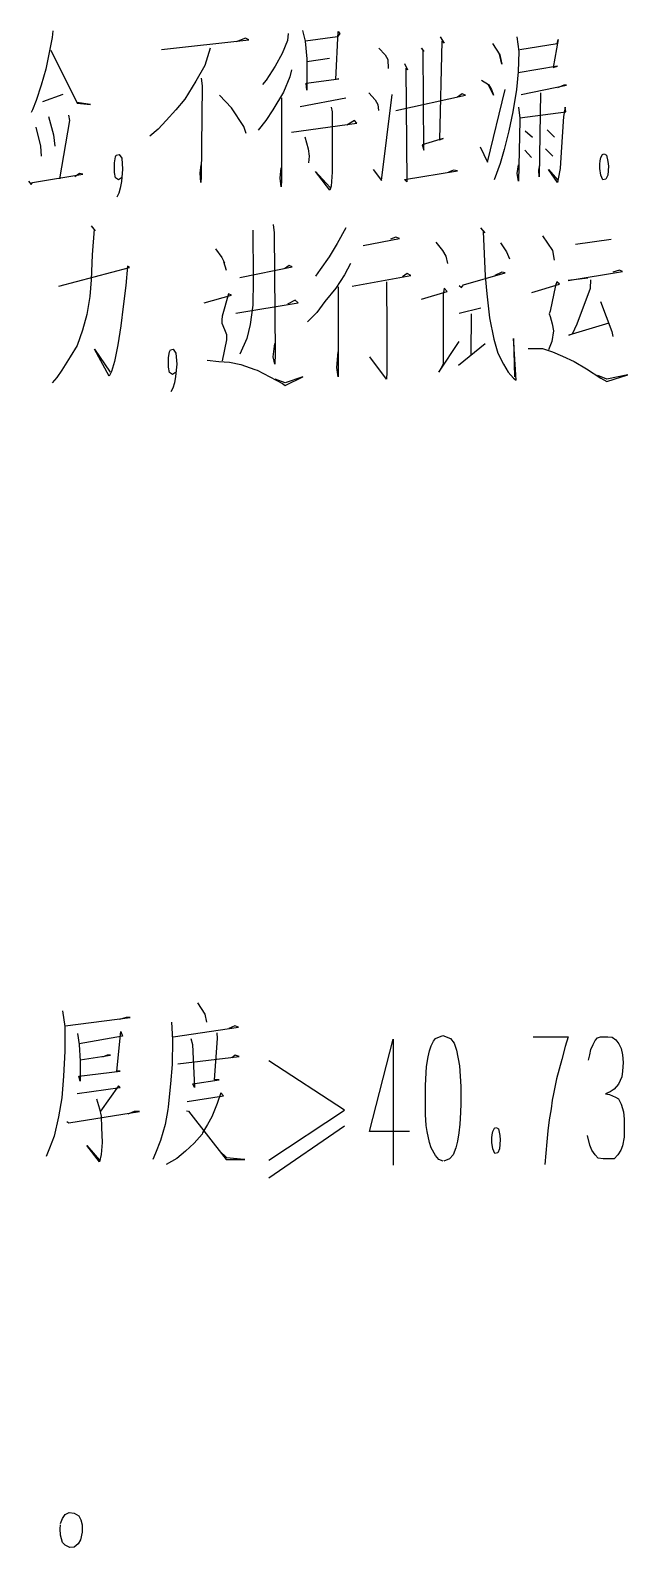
# Model space of a CAD drawing. Extents: x 0 to 8410, y 0 to 11890.
# Drawn here: x 7584.9 to 7769.1, y 9888.8 to 10356.2 of the extents above; entities that cross this region are included whole.
import ezdxf

# ---------------------------------------------------------------- set-up
doc = ezdxf.new("R2010")
doc.units = 0
doc.header["$MEASUREMENT"] = 0
doc.layers.add('6', color=7, linetype='Continuous')
doc.layers.add('8', color=7, linetype='Continuous')

# ---------------------------------------------------------------- blocks, each defined once
blk = doc.blocks.new('BLKENT759')
at = {"layer": '8', "color": 2, "linetype": 'Continuous'}
for p, q in [((7591.66, 10354), (7589.7, 10344.2)), ((7591.79, 10356), (7591.66, 10354)), ((7625.32, 10350.3), (7652.25, 10353.3)), ((7651.2, 10353.8), (7648.33, 10352.7)), ((7652.25, 10353.3), (7651.2, 10353.8)), ((7664.41, 10355.2), (7664.14, 10353.1)), ((7668.85, 10356.2), (7669.64, 10352.9)), ((7679.57, 10354.2), (7669.77, 10352.9)), ((7679.05, 10341.1), (7679.83, 10355.8)), ((7680.35, 10355.2), (7679.57, 10354.2)), ((7679.83, 10355.8), (7680.35, 10355.2)), ((7711.2, 10354.2), (7712.51, 10352.3)), ((7734.86, 10354.2), (7735.52, 10349.7)), ((7747.67, 10353.4), (7746.1, 10344.8)), ((7747.28, 10352.1), (7747.67, 10353.4)), ((7591.27, 10350.1), (7599.37, 10333.8)), ((7640.35, 10350.7), (7638.65, 10345.4)), ((7662.58, 10349.1), (7660.35, 10345.2)), ((7664.14, 10353.1), (7662.58, 10349.1)), ((7669.64, 10352.9), (7670.16, 10347.4)), ((7692.38, 10350.7), (7694.34, 10348.7)), ((7694.34, 10348.7), (7695.13, 10347.2)), ((7705.97, 10350.1), (7705.45, 10350.7)), ((7705.45, 10350.7), (7706.24, 10349.7)), ((7706.24, 10319.3), (7705.97, 10350.1)), ((7711.73, 10352.9), (7711.07, 10322.5)), ((7712.51, 10352.3), (7711.73, 10352.9)), ((7727.41, 10352.1), (7729.63, 10348.7)), ((7730.29, 10345.8), (7729.5, 10348.9)), ((7729.63, 10348.7), (7730.29, 10345.8)), ((7735.52, 10349.7), (7735.26, 10343.4)), ((7735.78, 10350.3), (7747.28, 10352.1)), ((7589.7, 10344.2), (7588.26, 10339.3)), ((7638.65, 10345.4), (7635.91, 10340.5)), ((7660.35, 10345.2), (7657.61, 10340.9)), ((7665.45, 10344), (7664.93, 10341.9)), ((7670.16, 10346.6), (7677.09, 10347.6)), ((7670.16, 10347.4), (7670.16, 10342.3)), ((7695.13, 10347.2), (7695.26, 10344.4)), ((7700.22, 10346), (7701.14, 10344)), ((7701.14, 10344), (7700.62, 10344.6)), ((7700.62, 10344.6), (7701.01, 10309.5)), ((7747.41, 10345.2), (7735.26, 10343.1)), ((7746.1, 10344.8), (7747.41, 10345.2)), ((7588.26, 10339.3), (7586.69, 10334.6)), ((7635.91, 10340.5), (7632.51, 10335)), ((7637.61, 10341.5), (7637.87, 10339.1)), ((7657.61, 10340.9), (7656.43, 10339.5)), ((7664.93, 10341.9), (7662.97, 10337.2)), ((7669.9, 10339.9), (7679.96, 10341.3)), ((7670.16, 10337.8), (7669.9, 10339.9)), ((7670.16, 10342.3), (7670.16, 10339.3)), ((7670.16, 10339.3), (7670.16, 10337.8)), ((7679.96, 10341.3), (7679.05, 10341.1)), ((7724.01, 10340.9), (7726.1, 10339.5)), ((7726.1, 10339.5), (7727.02, 10338)), ((7727.67, 10336.2), (7726.1, 10339.3)), ((7735.26, 10343.4), (7734.73, 10338)), ((7736.17, 10336.4), (7750.16, 10339.3)), ((7749.37, 10339.3), (7747.41, 10338.5)), ((7750.16, 10339.3), (7749.37, 10339.3)), ((7586.69, 10334.6), (7585.52, 10331.7)), ((7594.93, 10336.4), (7588.65, 10334.2)), ((7632.51, 10335), (7629.77, 10331.7)), ((7637.87, 10339.1), (7637.61, 10311.1)), ((7646.89, 10332.3), (7643.23, 10336.2)), ((7662.97, 10337.2), (7659.7, 10331.7)), ((7662.31, 10335.4), (7662.31, 10310.1)), ((7668.07, 10332.7), (7682.18, 10335.4)), ((7689.24, 10337), (7691.2, 10334.8)), ((7691.2, 10334.8), (7691.99, 10333.4)), ((7693.16, 10309.9), (7696.43, 10336.4)), ((7697.61, 10331.5), (7719.05, 10336.2)), ((7718, 10336.6), (7716.56, 10335.6)), ((7719.05, 10336.2), (7718, 10336.6)), ((7725.84, 10315.6), (7731.33, 10338)), ((7727.02, 10338), (7727.67, 10336.2)), ((7734.73, 10338), (7733.69, 10331.1)), ((7742.18, 10337), (7741.79, 10311.1)), ((7585.52, 10331.7), (7585.13, 10330.9)), ((7596.63, 10330.1), (7597.02, 10328.4)), ((7603.43, 10333.4), (7599.24, 10334)), ((7599.37, 10333.8), (7603.43, 10333.4)), ((7629.77, 10331.7), (7626.76, 10328.4)), ((7650.68, 10326.6), (7646.89, 10332.3)), ((7659.7, 10331.7), (7657.48, 10328.4)), ((7677.61, 10332.5), (7678, 10331.1)), ((7678, 10331.1), (7678, 10319.7)), ((7691.99, 10333.4), (7692.25, 10331.5)), ((7733.69, 10331.1), (7732.38, 10325.2)), ((7735.39, 10332.5), (7735.78, 10329.1)), ((7735.78, 10329.3), (7750.03, 10331.1)), ((7749.77, 10332.5), (7749.24, 10329.7)), ((7750.03, 10331.1), (7749.77, 10332.5)), ((7586.56, 10326.4), (7588, 10320.5)), ((7590.48, 10329.7), (7592.05, 10324)), ((7597.02, 10328.4), (7593.88, 10310.5)), ((7624.28, 10325.8), (7621.79, 10323.6)), ((7626.76, 10328.4), (7624.28, 10325.8)), ((7651.46, 10324.4), (7650.68, 10326.6)), ((7657.48, 10328.4), (7655.13, 10325.4)), ((7665.45, 10324.8), (7685.58, 10327.6)), ((7684.8, 10328.4), (7682.45, 10327)), ((7685.58, 10327.6), (7684.8, 10328.4)), ((7732.38, 10325.2), (7730.94, 10319.5)), ((7735.78, 10328.4), (7735.39, 10309.7)), ((7735.78, 10329.1), (7735.78, 10328.4)), ((7737.48, 10325.2), (7739.7, 10323.3)), ((7744.27, 10325.6), (7746.5, 10323.3)), ((7749.24, 10329.7), (7748.59, 10318.7)), ((7588, 10320.5), (7588.26, 10317.4)), ((7592.05, 10324), (7592.45, 10320.5)), ((7669.5, 10323.4), (7670.55, 10319.7)), ((7712.12, 10322.9), (7705.71, 10320.9)), ((7705.71, 10320.9), (7706.24, 10319.3)), ((7711.07, 10322.5), (7712.12, 10322.9)), ((7610.81, 10315.4), (7611.14, 10317.2)), ((7611.14, 10317.2), (7611.4, 10317.8)), ((7611.4, 10317.8), (7612.31, 10318)), ((7612.31, 10318), (7613.1, 10316.8)), ((7613.1, 10316.8), (7613.36, 10313.4)), ((7670.55, 10319.7), (7670.81, 10317.4)), ((7670.81, 10317.4), (7670.68, 10315.4)), ((7678, 10319.7), (7678, 10312.5)), ((7723.62, 10320.3), (7725.84, 10315.6)), ((7730.94, 10319.5), (7729.77, 10315.2)), ((7737.35, 10319.3), (7739.44, 10317)), ((7743.75, 10319.7), (7745.97, 10317.4)), ((7748.59, 10318.7), (7748.2, 10313.6)), ((7760.48, 10315), (7760.61, 10316)), ((7760.61, 10316), (7760.81, 10317)), ((7760.81, 10317), (7761.33, 10318)), ((7761.33, 10318), (7761.66, 10318.2)), ((7761.79, 10318.2), (7762.51, 10317.8)), ((7762.51, 10317.8), (7762.97, 10315.8)), ((7762.97, 10315.8), (7763.1, 10314.4)), ((7585.52, 10309.3), (7601.07, 10311.9)), ((7600.03, 10312.1), (7598.59, 10311.1)), ((7601.07, 10311.9), (7600.03, 10312.1)), ((7610.81, 10312.4), (7610.81, 10315.4)), ((7611.14, 10310.8), (7610.81, 10312.4)), ((7613.36, 10313.4), (7613.03, 10309.6)), ((7637.22, 10312.3), (7637.61, 10314.8)), ((7637.48, 10309.3), (7637.22, 10312.3)), ((7637.61, 10311.1), (7637.48, 10309.3)), ((7661.92, 10310.7), (7662.18, 10313.8)), ((7677.22, 10307), (7672.77, 10312.7)), ((7672.77, 10312.7), (7677.35, 10307.8)), ((7678, 10312.5), (7677.61, 10308.2)), ((7690.55, 10313.3), (7693.16, 10309.9)), ((7700.22, 10310.3), (7716.56, 10312.9)), ((7715.39, 10313.1), (7713.82, 10312.5)), ((7716.56, 10312.9), (7715.39, 10313.1)), ((7729.77, 10315.2), (7727.94, 10310.1)), ((7734.99, 10312.1), (7735.39, 10314.8)), ((7735.39, 10309.7), (7734.99, 10312.1)), ((7741.66, 10313.1), (7741.92, 10314.8)), ((7741.79, 10311.1), (7741.66, 10313.1)), ((7747.41, 10309.3), (7744.67, 10313.3)), ((7744.67, 10313.3), (7747.41, 10310.1)), ((7748.2, 10313.6), (7747.67, 10310.5)), ((7760.48, 10313.6), (7760.48, 10315)), ((7760.81, 10311.6), (7760.48, 10313.6)), ((7761.4, 10310.2), (7760.81, 10311.6)), ((7762.9, 10311.6), (7762.31, 10310.4)), ((7763.1, 10314.4), (7762.9, 10311.6)), ((7584.34, 10309.7), (7585.13, 10308.7)), ((7585.13, 10308.7), (7585.52, 10309.3)), ((7612.05, 10310.2), (7611.14, 10310.8)), ((7613.03, 10310.8), (7612.05, 10310.2)), ((7612.64, 10307.6), (7612.18, 10306)), ((7613.03, 10309.6), (7612.64, 10307.6)), ((7662.18, 10308), (7661.92, 10310.7)), ((7662.31, 10310.1), (7662.18, 10308)), ((7677.61, 10308.2), (7677.22, 10307)), ((7701.01, 10309.5), (7700.22, 10310.3)), ((7747.67, 10310.5), (7747.41, 10309.3)), ((7762.31, 10310.4), (7761.4, 10310.2)), ((7612.18, 10306), (7611.6, 10304.8)), ((7603.62, 10296), (7604.93, 10294.4)), ((7604.54, 10295), (7604.01, 10287)), ((7604.93, 10294.4), (7604.54, 10295)), ((7653.49, 10294.6), (7653.62, 10280.1)), ((7659.77, 10296.4), (7660.03, 10293.8)), ((7660.03, 10293.8), (7660.42, 10256.6)), ((7682.12, 10295.4), (7679.5, 10290.5)), ((7697.54, 10292.5), (7695.97, 10291.9)), ((7698.72, 10292.1), (7697.54, 10292.5)), ((7723.69, 10295.4), (7724.99, 10293.8)), ((7724.99, 10293.8), (7724.47, 10294.2)), ((7724.47, 10294.2), (7725.12, 10280.5)), ((7742.77, 10292.9), (7745.91, 10288.4)), ((7641.99, 10288.9), (7643.95, 10286.2)), ((7679.5, 10290.5), (7677.02, 10286.4)), ((7687.48, 10289.9), (7698.72, 10292.1)), ((7709.96, 10290.9), (7711.92, 10288.4)), ((7711.92, 10288.4), (7712.97, 10286.6)), ((7729.83, 10290.7), (7731.66, 10288)), ((7731.66, 10288), (7732.58, 10285.8)), ((7745.91, 10288.4), (7746.43, 10285.4)), ((7752.97, 10290.3), (7763.95, 10291.9)), ((7593.69, 10277.4), (7615.52, 10283.1)), ((7604.01, 10287), (7603.62, 10279.3)), ((7614.86, 10283.6), (7614.34, 10277.6)), ((7615.52, 10283.1), (7614.86, 10283.6)), ((7643.95, 10286.2), (7644.73, 10284.6)), ((7644.47, 10285), (7645.26, 10282.3)), ((7649.44, 10280.1), (7665.65, 10283.4)), ((7649.44, 10280.1), (7665.65, 10283.4)), ((7664.73, 10283.8), (7663.29, 10282.7)), ((7664.73, 10283.8), (7663.29, 10282.7)), ((7665.65, 10283.4), (7664.73, 10283.8)), ((7665.65, 10283.4), (7664.73, 10283.8)), ((7677.02, 10286.4), (7674.27, 10282.5)), ((7683.56, 10284.4), (7681.73, 10280.9)), ((7712.97, 10286.6), (7713.49, 10284.4)), ((7603.62, 10279.3), (7603.23, 10274.2)), ((7653.62, 10279.1), (7653.49, 10271.5)), ((7653.62, 10280.1), (7653.62, 10279.1)), ((7674.27, 10282.5), (7672.84, 10280.5)), ((7681.73, 10280.9), (7679.11, 10276.8)), ((7684.08, 10277.4), (7702.25, 10280.7)), ((7694.67, 10278.7), (7694.8, 10263.6)), ((7701.07, 10281.3), (7699.63, 10280.3)), ((7702.25, 10280.7), (7701.07, 10281.3)), ((7718.46, 10277.8), (7731.27, 10281.5)), ((7725.12, 10280.5), (7725.65, 10275)), ((7730.22, 10281.7), (7728.13, 10280.7)), ((7731.27, 10281.5), (7730.22, 10281.7)), ((7747.22, 10278.7), (7746.82, 10277.6)), ((7748, 10278), (7747.22, 10278.7)), ((7750.75, 10279.1), (7767.48, 10281.9)), ((7756.76, 10279.9), (7750.75, 10279.1)), ((7757.54, 10276.8), (7757.67, 10279.3)), ((7766.56, 10282.3), (7764.47, 10281.7)), ((7767.48, 10281.9), (7766.56, 10282.3)), ((7603.23, 10274.2), (7602.31, 10268.7)), ((7614.34, 10277.6), (7613.56, 10271.1)), ((7638.46, 10272.3), (7646.95, 10274.6)), ((7646.04, 10275), (7644.08, 10268.2)), ((7646.95, 10274.6), (7646.04, 10275)), ((7679.11, 10276.8), (7675.71, 10272.7)), ((7679.77, 10277.2), (7679.77, 10249.5)), ((7705.52, 10273.4), (7713.36, 10275.8)), ((7712.44, 10276.8), (7712.18, 10274.8)), ((7712.18, 10274.8), (7712.18, 10253.4)), ((7713.36, 10275.8), (7712.44, 10276.8)), ((7717.15, 10277.6), (7717.8, 10277)), ((7717.8, 10277), (7718.46, 10277.8)), ((7725.65, 10275), (7726.43, 10267.6)), ((7739.5, 10275.4), (7748, 10278)), ((7746.82, 10277.6), (7745.12, 10269.7)), ((7753.49, 10265.8), (7757.54, 10276.8)), ((7613.56, 10271.1), (7612.77, 10265.2)), ((7648.26, 10269.1), (7667.48, 10272.3)), ((7648.26, 10269.1), (7667.48, 10272.3)), ((7653.49, 10271.5), (7652.71, 10265.6)), ((7666.56, 10273.1), (7664.21, 10271.9)), ((7667.48, 10272.3), (7666.56, 10273.1)), ((7667.48, 10272.3), (7666.56, 10273.1)), ((7673.23, 10269.3), (7670.35, 10266.4)), ((7675.71, 10272.7), (7673.23, 10269.3)), ((7717.15, 10269.1), (7723.82, 10270.7)), ((7745.12, 10269.7), (7744.86, 10268.9)), ((7760.68, 10272.7), (7764.21, 10263.4)), ((7602.31, 10268.7), (7601.01, 10263.8)), ((7612.77, 10265.2), (7611.86, 10259.3)), ((7644.08, 10268.2), (7643.95, 10267)), ((7643.95, 10267), (7643.95, 10266)), ((7643.95, 10266), (7644.73, 10264)), ((7652.71, 10265.6), (7651.66, 10261.3)), ((7720.81, 10268.9), (7720.68, 10256.2)), ((7726.43, 10267.6), (7727.74, 10261.1)), ((7744.86, 10268.9), (7745.12, 10268)), ((7745.12, 10268), (7745.78, 10265.8)), ((7745.78, 10265.8), (7746.17, 10263.6)), ((7763.29, 10266), (7750.88, 10262.3)), ((7752.05, 10262.7), (7753.49, 10265.8)), ((7601.01, 10263.8), (7599.31, 10259.1)), ((7645.39, 10260.9), (7644.08, 10254.4)), ((7644.73, 10264), (7645.39, 10262.5)), ((7645.39, 10262.5), (7645.39, 10260.9)), ((7651.66, 10261.3), (7649.44, 10256.4)), ((7659.77, 10255.6), (7660.29, 10259.7)), ((7694.8, 10263.6), (7694.8, 10250.9)), ((7710.88, 10250.9), (7717.15, 10260.3)), ((7716.89, 10253.1), (7725.12, 10259.7)), ((7727.74, 10261.1), (7729.05, 10256.8)), ((7734.67, 10248.4), (7733.88, 10261.3)), ((7733.88, 10261.3), (7734.14, 10249.5)), ((7745.65, 10260.3), (7744.6, 10257.8)), ((7746.17, 10263.6), (7745.65, 10260.3)), ((7750.88, 10262.3), (7752.05, 10262.7)), ((7764.21, 10263.4), (7764.47, 10261.9)), ((7597.22, 10255.6), (7594.6, 10251.5)), ((7599.31, 10259.1), (7597.22, 10255.6)), ((7609.24, 10249.7), (7604.67, 10258)), ((7604.67, 10258), (7609.5, 10250.9)), ((7611.86, 10259.3), (7610.81, 10254.2)), ((7627.48, 10255.4), (7627.8, 10257.2)), ((7627.48, 10252.4), (7627.48, 10255.4)), ((7627.8, 10257.2), (7628.07, 10257.8)), ((7628.07, 10257.8), (7628.98, 10258)), ((7628.98, 10258), (7629.77, 10256.8)), ((7629.77, 10256.8), (7630.03, 10253.4)), ((7660.29, 10253.4), (7659.77, 10255.6)), ((7660.42, 10256.6), (7660.29, 10253.4)), ((7679.37, 10252.3), (7679.77, 10257.2)), ((7694.67, 10248.7), (7689.57, 10255.6)), ((7729.05, 10256.8), (7730.75, 10253.4)), ((7738.33, 10258.2), (7742.77, 10258.2)), ((7742.77, 10258.2), (7745.91, 10257.2)), ((7745.91, 10257.2), (7748.91, 10255.8)), ((7748.91, 10255.8), (7752.58, 10254.2)), ((7594.6, 10251.5), (7593.03, 10249.3)), ((7609.9, 10251.1), (7609.24, 10249.7)), ((7610.81, 10254.2), (7609.9, 10251.1)), ((7627.8, 10250.8), (7627.48, 10252.4)), ((7628.72, 10250.2), (7627.8, 10250.8)), ((7629.7, 10250.8), (7628.72, 10250.2)), ((7630.03, 10253.4), (7629.7, 10249.6)), ((7639.37, 10254.6), (7643.03, 10254.2)), ((7643.03, 10254.2), (7646.3, 10254)), ((7646.3, 10254), (7649.83, 10253.3)), ((7649.83, 10253.3), (7654.14, 10251.7)), ((7654.14, 10251.7), (7654.8, 10251.5)), ((7654.8, 10251.5), (7658.72, 10249.5)), ((7679.77, 10249.5), (7679.37, 10252.3)), ((7694.8, 10250.9), (7694.67, 10248.7)), ((7712.18, 10253.4), (7710.88, 10250.9)), ((7730.75, 10253.4), (7732.18, 10250.9)), ((7732.18, 10250.9), (7733.88, 10249.1)), ((7752.58, 10254.2), (7756.37, 10251.9)), ((7756.37, 10251.9), (7760.81, 10249.1)), ((7593.03, 10249.3), (7591.6, 10247.6)), ((7628.85, 10246), (7628.26, 10244.8)), ((7629.31, 10247.6), (7628.85, 10246)), ((7629.7, 10249.6), (7629.31, 10247.6)), ((7658.72, 10249.5), (7662.64, 10247.4)), ((7663.43, 10247.6), (7660.42, 10248.7)), ((7662.64, 10247.4), (7663.43, 10246.8)), ((7663.43, 10246.8), (7668.92, 10249.5)), ((7668.92, 10249.5), (7663.43, 10247.6)), ((7733.88, 10249.1), (7734.67, 10248.4)), ((7762.64, 10248.7), (7759.9, 10249.9)), ((7760.81, 10249.1), (7762.64, 10248)), ((7762.64, 10248), (7769.05, 10250.1)), ((7769.05, 10250.1), (7762.64, 10248.7)), ((7594.86, 10054.2), (7595.52, 10049.3)), ((7636.43, 10056.6), (7638.65, 10053.1)), ((7595.65, 10049.5), (7615.65, 10052.1)), ((7614.47, 10052.1), (7612.38, 10051.5)), ((7615.65, 10052.1), (7614.47, 10052.1)), ((7628.46, 10050.7), (7628.72, 10045.2)), ((7638.65, 10053.1), (7639.18, 10050.7)), ((7647.94, 10049.5), (7646.1, 10048.7)), ((7649.11, 10049.1), (7647.94, 10049.5)), ((7595.52, 10049.3), (7595.52, 10041.7)), ((7599.44, 10047.2), (7599.96, 10043.8)), ((7613.29, 10046.4), (7599.96, 10044)), ((7611.6, 10035.6), (7612.77, 10047.8)), ((7612.77, 10047.8), (7613.29, 10046.4)), ((7628.72, 10045.2), (7628.59, 10037.6)), ((7628.98, 10046.2), (7649.11, 10049.1)), ((7634.34, 10045.6), (7634.86, 10043.8)), ((7641.66, 10032.9), (7642.58, 10045.6)), ((7642.58, 10045.6), (7642.45, 10047.4)), ((7689.44, 10017), (7696.76, 10045.4)), ((7696.76, 10045.4), (7696.76, 10006.6)), ((7708.46, 10043.4), (7709.18, 10044.8)), ((7709.18, 10044.8), (7709.83, 10045.6)), ((7709.83, 10045.6), (7712.05, 10046.6)), ((7712.05, 10046.6), (7714.41, 10045.6)), ((7714.41, 10045.6), (7715.58, 10044.2)), ((7739.96, 10046.2), (7750.75, 10046.2)), ((7750.75, 10046.2), (7749.83, 10043.2)), ((7758.39, 10043.8), (7758.98, 10045)), ((7758.98, 10045), (7759.77, 10045.8)), ((7759.77, 10045.8), (7760.68, 10046.2)), ((7760.68, 10046.2), (7762.9, 10046.2)), ((7762.9, 10046.2), (7764.28, 10046)), ((7764.28, 10046), (7765.45, 10045.2)), ((7765.45, 10045.2), (7766.37, 10044)), ((7595.52, 10041.7), (7595.13, 10034)), ((7599.96, 10043.8), (7600.22, 10038.7)), ((7600.22, 10039.1), (7609.63, 10040.5)), ((7608.59, 10040.5), (7607.15, 10039.9)), ((7609.63, 10040.5), (7608.59, 10040.5)), ((7630.42, 10037.8), (7649.24, 10040.1)), ((7634.86, 10043.8), (7635.52, 10030.5)), ((7648.07, 10040.5), (7647.02, 10039.7)), ((7649.24, 10040.1), (7648.07, 10040.5)), ((7707.08, 10037), (7707.54, 10040)), ((7707.54, 10040), (7708, 10041.8)), ((7708, 10041.8), (7708.46, 10043.4)), ((7715.58, 10044.2), (7716.3, 10042)), ((7716.3, 10042), (7717.22, 10037.2)), ((7749.83, 10043.2), (7748.72, 10039.2)), ((7756.95, 10039), (7757.35, 10040.6)), ((7757.35, 10040.6), (7757.74, 10042.2)), ((7757.74, 10042.2), (7758.39, 10043.8)), ((7766.37, 10044), (7767.02, 10042.6)), ((7767.02, 10042.6), (7767.48, 10040.6)), ((7767.48, 10040.6), (7767.67, 10038.2)), ((7599.83, 10034), (7612.64, 10035.6)), ((7600.22, 10038.7), (7600.22, 10032.5)), ((7612.64, 10035.6), (7611.6, 10035.6)), ((7628.59, 10037.6), (7628.07, 10031.7)), ((7681.79, 10023.6), (7658.39, 10038.8)), ((7706.69, 10031.2), (7707.08, 10037)), ((7717.22, 10037.2), (7717.61, 10030.8)), ((7748.72, 10039.2), (7747.15, 10033.2)), ((7767.48, 10035.6), (7767.22, 10033.8)), ((7767.67, 10038.2), (7767.48, 10035.6)), ((7595.13, 10034), (7594.6, 10027.4)), ((7600.22, 10032.5), (7599.83, 10034)), ((7612.12, 10031.1), (7606.5, 10023.3)), ((7612.64, 10030.5), (7612.12, 10031.1)), ((7628.07, 10031.7), (7627.41, 10024.6)), ((7634.99, 10031.7), (7643.1, 10032.9)), ((7635.52, 10030.5), (7634.99, 10031.7)), ((7643.1, 10032.9), (7641.66, 10032.9)), ((7706.69, 10024.2), (7706.69, 10031.2)), ((7717.61, 10030.8), (7717.61, 10025.6)), ((7747.15, 10033.2), (7746.17, 10028.6)), ((7766.17, 10031.6), (7764.86, 10030)), ((7767.22, 10033.8), (7766.17, 10031.6)), ((7594.6, 10027.4), (7593.56, 10021.5)), ((7599.31, 10028.7), (7612.64, 10030.5)), ((7605.32, 10027), (7606.24, 10024)), ((7633.29, 10026.2), (7644.41, 10028)), ((7643.62, 10028.9), (7642.45, 10025.6)), ((7644.41, 10028), (7643.62, 10028.9)), ((7745.78, 10026.6), (7745.45, 10024)), ((7746.17, 10028.6), (7745.78, 10026.6)), ((7763.69, 10029.2), (7762.25, 10028.6)), ((7762.25, 10028.6), (7763.43, 10028.4)), ((7763.43, 10028.4), (7765.32, 10027.6)), ((7764.86, 10030), (7763.69, 10029.2)), ((7765.32, 10027.6), (7766.24, 10027)), ((7766.24, 10027), (7767.09, 10025.4)), ((7593.56, 10021.5), (7592.25, 10015.6)), ((7596.82, 10019.7), (7618.52, 10023.1)), ((7606.24, 10024), (7606.76, 10021.7)), ((7606.76, 10021.7), (7606.89, 10018.2)), ((7616.95, 10023.1), (7614.99, 10022.3)), ((7618.52, 10023.1), (7616.95, 10023.1)), ((7627.28, 10023.8), (7626.5, 10019.1)), ((7627.41, 10024.6), (7627.28, 10023.8)), ((7633.03, 10023.4), (7633.69, 10023.3)), ((7633.69, 10023.3), (7645.32, 10008.4)), ((7640.88, 10021.5), (7639.57, 10019.1)), ((7642.45, 10025.6), (7640.88, 10021.5)), ((7658.39, 10008.2), (7681.79, 10023.6)), ((7706.76, 10022.2), (7706.69, 10024.2)), ((7706.89, 10018.8), (7706.76, 10022.2)), ((7717.54, 10022.8), (7717.28, 10019.2)), ((7717.61, 10025.6), (7717.54, 10022.8)), ((7745.45, 10024), (7744.86, 10020.6)), ((7767.09, 10025.4), (7767.8, 10023)), ((7767.8, 10023), (7768, 10020.8)), ((7596.17, 10020.1), (7596.82, 10019.7)), ((7606.89, 10018.2), (7607.02, 10013.6)), ((7626.5, 10019.1), (7625.06, 10014.2)), ((7638, 10016.6), (7637.87, 10016.2)), ((7639.57, 10019.1), (7638, 10016.6)), ((7681.79, 10018.6), (7658.39, 10002.6)), ((7701.79, 10017), (7689.44, 10017)), ((7707.22, 10017), (7706.89, 10018.8)), ((7708, 10013.6), (7707.22, 10017)), ((7716.95, 10016.6), (7716.56, 10014)), ((7717.28, 10019.2), (7716.95, 10016.6)), ((7727.28, 10016), (7727.48, 10017)), ((7727.48, 10017), (7728, 10018)), ((7728, 10018), (7728.33, 10018.2)), ((7728.46, 10018.2), (7729.18, 10017.8)), ((7729.18, 10017.8), (7729.63, 10015.8)), ((7744.47, 10017.2), (7744.08, 10013.8)), ((7744.86, 10020.6), (7744.47, 10017.2)), ((7768, 10017), (7767.94, 10015.2)), ((7768, 10020.8), (7768, 10017)), ((7592.25, 10015.6), (7590.81, 10011.9)), ((7606.24, 10007.6), (7602.31, 10012.7)), ((7602.31, 10012.7), (7606.24, 10008.2)), ((7607.02, 10013.6), (7606.76, 10009.9)), ((7625.06, 10014.2), (7623.49, 10010.3)), ((7635.39, 10013.4), (7632.77, 10010.9)), ((7637.87, 10016.2), (7635.39, 10013.4)), ((7708.52, 10012), (7708, 10013.6)), ((7709.83, 10009.6), (7708.52, 10012)), ((7716.04, 10012), (7715.26, 10009.8)), ((7716.56, 10014), (7716.04, 10012)), ((7727.15, 10015), (7727.28, 10016)), ((7727.15, 10013.6), (7727.15, 10015)), ((7727.48, 10011.6), (7727.15, 10013.6)), ((7729.77, 10014.4), (7729.57, 10011.6)), ((7729.63, 10015.8), (7729.77, 10014.4)), ((7744.08, 10013.8), (7743.56, 10006.8)), ((7757.35, 10012.8), (7756.69, 10015.8)), ((7758, 10011.2), (7757.35, 10012.8)), ((7767.48, 10012.6), (7766.89, 10011.2)), ((7767.94, 10015.2), (7767.48, 10012.6)), ((7590.81, 10011.9), (7589.77, 10009.3)), ((7606.76, 10009.9), (7606.24, 10007.6)), ((7623.49, 10010.3), (7622.71, 10008.4)), ((7630.03, 10008.7), (7626.76, 10006.8)), ((7632.77, 10010.9), (7630.03, 10008.7)), ((7645.45, 10008.9), (7643.1, 10011.1)), ((7645.32, 10008.4), (7651.07, 10008.4)), ((7650.68, 10008.4), (7645.45, 10008.9)), ((7651.07, 10008.4), (7650.68, 10008.4)), ((7710.81, 10008.4), (7709.83, 10009.6)), ((7712.12, 10007.8), (7710.81, 10008.4)), ((7714.14, 10008.6), (7712.38, 10007.8)), ((7715.26, 10009.8), (7714.14, 10008.6)), ((7728.07, 10010.2), (7727.48, 10011.6)), ((7728.98, 10010.4), (7728.07, 10010.2)), ((7729.57, 10011.6), (7728.98, 10010.4)), ((7758.98, 10009.8), (7758, 10011.2)), ((7759.96, 10008.8), (7758.98, 10009.8)), ((7761.46, 10008.6), (7759.96, 10008.8)), ((7764.86, 10008.6), (7761.46, 10008.6)), ((7765.97, 10009.8), (7764.86, 10008.6)), ((7766.89, 10011.2), (7765.97, 10009.8)), ((7594.08, 9894.59), (7594.21, 9895.79)), ((7594.21, 9896.19), (7594.87, 9897.79)), ((7594.87, 9897.79), (7595.65, 9898.99)), ((7595.65, 9898.99), (7596.83, 9899.59)), ((7596.83, 9899.59), (7598.39, 9899.39)), ((7598.39, 9899.39), (7599.83, 9898.59)), ((7599.83, 9898.59), (7600.49, 9897.39)), ((7600.49, 9897.39), (7600.88, 9895.79)), ((7600.88, 9895.79), (7600.88, 9893.59)), ((7594.21, 9892.59), (7594.08, 9894.59)), ((7594.87, 9890.39), (7594.21, 9892.59)), ((7600.36, 9891.19), (7599.7, 9889.99)), ((7600.88, 9893.59), (7600.36, 9891.19)), ((7595.65, 9889.59), (7594.87, 9890.39)), ((7597.09, 9888.79), (7595.65, 9889.59)), ((7598.39, 9888.99), (7597.09, 9888.79)), ((7599.7, 9889.99), (7598.39, 9888.99))]:
    blk.add_line(p, q, dxfattribs=at)

msp = doc.modelspace()

# ---------------------------------------------------------------- block references
at = {"layer": '6'}
msp.add_blockref('BLKENT759', (0, 0), dxfattribs=at)

doc.saveas('drawing.dxf')
